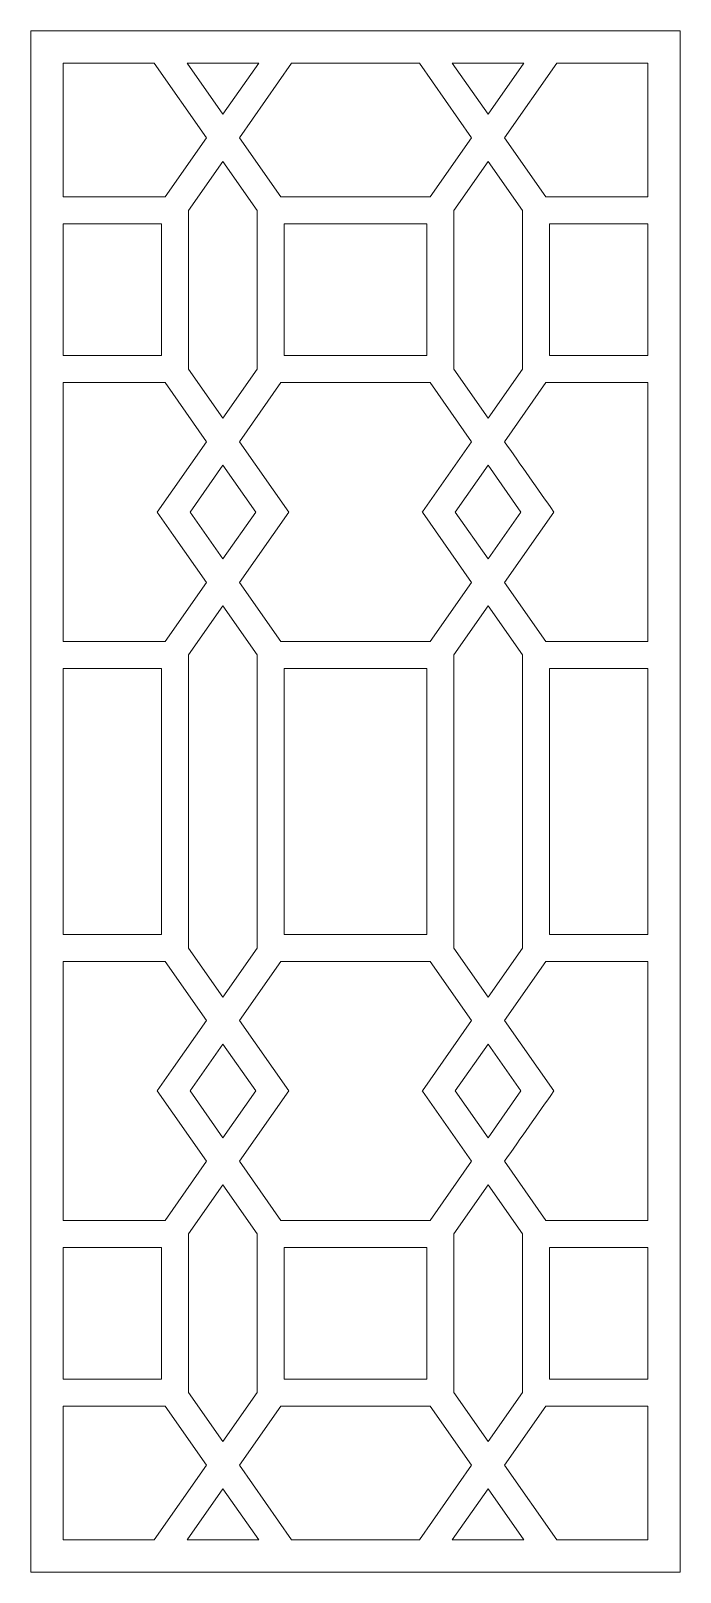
# Model space of a CAD drawing. Header units: centimetres. Extents: x -27.5 to -22.5, y -2.3 to 9.5.
import ezdxf

# ---------------------------------------------------------------- set-up
doc = ezdxf.new("R2010")
doc.units = ezdxf.units.CM
doc.header["$MEASUREMENT"] = 0
doc.layers.add('layer 1', color=7, linetype='Continuous')

msp = doc.modelspace()

# ---------------------------------------------------------------- linework, layer by layer
at = {"layer": 'layer 1', "color": 250, "lineweight": 9}
for points, knots in [([(-27.5, 9.5), (-27.5, 9.5), (-22.53001, 9.5), (-22.53001, 9.5), (-22.53001, 9.5), (-22.53001, 9.5), (-22.53001, -2.30376), (-22.53001, -2.30376), (-22.53001, -2.30376), (-22.53001, -2.30376), (-27.5, -2.30376), (-27.5, -2.30376), (-27.5, -2.30376), (-27.5, -2.30376), (-27.5, 9.5), (-27.5, 9.5)], [0, 0, 0, 0, 0.2, 0.2, 0.2, 0.2, 0.4, 0.4, 0.4, 0.4, 0.6, 0.6, 0.6, 0.6, 1, 1, 1, 1]), ([(-26.55553, 9.25151), (-26.55553, 9.25151), (-26.55553, 9.25151), (-26.55553, 9.25151), (-26.55553, 9.25151), (-26.55553, 9.25151), (-26.15577, 8.68058), (-26.15577, 8.68058), (-26.15577, 8.68058), (-26.15577, 8.68058), (-26.47257, 8.22813), (-26.47257, 8.22813), (-26.47257, 8.22813), (-26.47257, 8.22813), (-27.25151, 8.22813), (-27.25151, 8.22813), (-27.25151, 8.22813), (-27.25151, 8.22813), (-27.25151, 9.25151), (-27.25151, 9.25151), (-27.25151, 9.25151), (-27.25151, 9.25151), (-26.55553, 9.25151), (-26.55553, 9.25151)], [0, 0, 0, 0, 0.14285714, 0.14285714, 0.14285714, 0.14285714, 0.28571429, 0.28571429, 0.28571429, 0.28571429, 0.42857143, 0.42857143, 0.42857143, 0.42857143, 0.57142857, 0.57142857, 0.57142857, 0.57142857, 0.71428571, 0.71428571, 0.71428571, 0.71428571, 1, 1, 1, 1]), ([(-25.75602, 9.25151), (-25.75602, 9.25151), (-25.75602, 9.25151), (-25.75602, 9.25151), (-25.75602, 9.25151), (-25.75602, 9.25151), (-26.02961, 8.86076), (-26.02961, 8.86076), (-26.02961, 8.86076), (-26.02961, 8.86076), (-26.30321, 9.25151), (-26.30321, 9.25151), (-26.30321, 9.25151), (-26.30321, 9.25151), (-25.75602, 9.25151), (-25.75602, 9.25151)], [0, 0, 0, 0, 0.2, 0.2, 0.2, 0.2, 0.4, 0.4, 0.4, 0.4, 0.6, 0.6, 0.6, 0.6, 1, 1, 1, 1]), ([(-24.52629, 9.25151), (-24.52629, 9.25151), (-24.52629, 9.25151), (-24.52629, 9.25151), (-24.52629, 9.25151), (-24.52629, 9.25151), (-24.12653, 8.68058), (-24.12653, 8.68058), (-24.12653, 8.68058), (-24.12653, 8.68058), (-24.44336, 8.22813), (-24.44336, 8.22813), (-24.44336, 8.22813), (-24.44336, 8.22813), (-25.58665, 8.22813), (-25.58665, 8.22813), (-25.58665, 8.22813), (-25.58665, 8.22813), (-25.90345, 8.68058), (-25.90345, 8.68058), (-25.90345, 8.68058), (-25.90345, 8.68058), (-25.50369, 9.25151), (-25.50369, 9.25151), (-25.50369, 9.25151), (-25.50369, 9.25151), (-24.52629, 9.25151), (-24.52629, 9.25151)], [0, 0, 0, 0, 0.125, 0.125, 0.125, 0.125, 0.25, 0.25, 0.25, 0.25, 0.375, 0.375, 0.375, 0.375, 0.5, 0.5, 0.5, 0.5, 0.625, 0.625, 0.625, 0.625, 0.75, 0.75, 0.75, 0.75, 1, 1, 1, 1]), ([(-23.72678, 9.25151), (-23.72678, 9.25151), (-23.72678, 9.25151), (-23.72678, 9.25151), (-23.72678, 9.25151), (-23.72678, 9.25151), (-24.00037, 8.86076), (-24.00037, 8.86076), (-24.00037, 8.86076), (-24.00037, 8.86076), (-24.27397, 9.25151), (-24.27397, 9.25151), (-24.27397, 9.25151), (-24.27397, 9.25151), (-23.72678, 9.25151), (-23.72678, 9.25151)], [0, 0, 0, 0, 0.2, 0.2, 0.2, 0.2, 0.4, 0.4, 0.4, 0.4, 0.6, 0.6, 0.6, 0.6, 1, 1, 1, 1]), ([(-22.77847, 8.22813), (-22.77847, 8.22813), (-22.77847, 8.22813), (-22.77847, 8.22813), (-22.77847, 8.22813), (-22.77847, 8.22813), (-23.55741, 8.22813), (-23.55741, 8.22813), (-23.55741, 8.22813), (-23.55741, 8.22813), (-23.87424, 8.68058), (-23.87424, 8.68058), (-23.87424, 8.68058), (-23.87424, 8.68058), (-23.47448, 9.25151), (-23.47448, 9.25151), (-23.47448, 9.25151), (-23.47448, 9.25151), (-22.77847, 9.25151), (-22.77847, 9.25151), (-22.77847, 9.25151), (-22.77847, 9.25151), (-22.77847, 8.22813), (-22.77847, 8.22813)], [0, 0, 0, 0, 0.14285714, 0.14285714, 0.14285714, 0.14285714, 0.28571429, 0.28571429, 0.28571429, 0.28571429, 0.42857143, 0.42857143, 0.42857143, 0.42857143, 0.57142857, 0.57142857, 0.57142857, 0.57142857, 0.71428571, 0.71428571, 0.71428571, 0.71428571, 1, 1, 1, 1]), ([(-26.29264, 8.12478), (-26.29264, 8.12478), (-26.29264, 8.12478), (-26.29264, 8.12478), (-26.29264, 8.12478), (-26.29264, 8.12478), (-26.29264, 6.90956), (-26.29264, 6.90956), (-26.29264, 6.90956), (-26.29264, 6.90956), (-26.02961, 6.53369), (-26.02961, 6.53369), (-26.02961, 6.53369), (-26.02961, 6.53369), (-25.76659, 6.90956), (-25.76659, 6.90956), (-25.76659, 6.90956), (-25.76659, 6.90956), (-25.76659, 8.12478), (-25.76659, 8.12478), (-25.76659, 8.12478), (-25.76659, 8.12478), (-26.02961, 8.5004), (-26.02961, 8.5004), (-26.02961, 8.5004), (-26.02961, 8.5004), (-26.29264, 8.12478), (-26.29264, 8.12478)], [0, 0, 0, 0, 0.125, 0.125, 0.125, 0.125, 0.25, 0.25, 0.25, 0.25, 0.375, 0.375, 0.375, 0.375, 0.5, 0.5, 0.5, 0.5, 0.625, 0.625, 0.625, 0.625, 0.75, 0.75, 0.75, 0.75, 1, 1, 1, 1]), ([(-24.26343, 8.12478), (-24.26343, 8.12478), (-24.26343, 8.12478), (-24.26343, 8.12478), (-24.26343, 8.12478), (-24.26343, 8.12478), (-24.26343, 6.90956), (-24.26343, 6.90956), (-24.26343, 6.90956), (-24.26343, 6.90956), (-24.00037, 6.53369), (-24.00037, 6.53369), (-24.00037, 6.53369), (-24.00037, 6.53369), (-23.73738, 6.90956), (-23.73738, 6.90956), (-23.73738, 6.90956), (-23.73738, 6.90956), (-23.73738, 8.12478), (-23.73738, 8.12478), (-23.73738, 8.12478), (-23.73738, 8.12478), (-24.00037, 8.5004), (-24.00037, 8.5004), (-24.00037, 8.5004), (-24.00037, 8.5004), (-24.26343, 8.12478), (-24.26343, 8.12478)], [0, 0, 0, 0, 0.125, 0.125, 0.125, 0.125, 0.25, 0.25, 0.25, 0.25, 0.375, 0.375, 0.375, 0.375, 0.5, 0.5, 0.5, 0.5, 0.625, 0.625, 0.625, 0.625, 0.75, 0.75, 0.75, 0.75, 1, 1, 1, 1]), ([(-27.25151, 8.02144), (-27.25151, 8.02144), (-27.25151, 8.02144), (-27.25151, 8.02144), (-27.25151, 8.02144), (-27.25151, 8.02144), (-26.49931, 8.02144), (-26.49931, 8.02144), (-26.49931, 8.02144), (-26.49931, 8.02144), (-26.49931, 7.0129), (-26.49931, 7.0129), (-26.49931, 7.0129), (-26.49931, 7.0129), (-27.25151, 7.0129), (-27.25151, 7.0129), (-27.25151, 7.0129), (-27.25151, 7.0129), (-27.25151, 8.02144), (-27.25151, 8.02144)], [0, 0, 0, 0, 0.16666667, 0.16666667, 0.16666667, 0.16666667, 0.33333333, 0.33333333, 0.33333333, 0.33333333, 0.5, 0.5, 0.5, 0.5, 0.66666667, 0.66666667, 0.66666667, 0.66666667, 1, 1, 1, 1]), ([(-25.55988, 7.0129), (-25.55988, 7.0129), (-25.55988, 7.0129), (-25.55988, 7.0129), (-25.55988, 7.0129), (-25.55988, 7.0129), (-24.4701, 7.0129), (-24.4701, 7.0129), (-24.4701, 7.0129), (-24.4701, 7.0129), (-24.4701, 8.02144), (-24.4701, 8.02144), (-24.4701, 8.02144), (-24.4701, 8.02144), (-25.55988, 8.02144), (-25.55988, 8.02144), (-25.55988, 8.02144), (-25.55988, 8.02144), (-25.55988, 7.0129), (-25.55988, 7.0129)], [0, 0, 0, 0, 0.16666667, 0.16666667, 0.16666667, 0.16666667, 0.33333333, 0.33333333, 0.33333333, 0.33333333, 0.5, 0.5, 0.5, 0.5, 0.66666667, 0.66666667, 0.66666667, 0.66666667, 1, 1, 1, 1]), ([(-22.77847, 7.0129), (-22.77847, 7.0129), (-22.77847, 7.0129), (-22.77847, 7.0129), (-22.77847, 7.0129), (-22.77847, 7.0129), (-23.53067, 7.0129), (-23.53067, 7.0129), (-23.53067, 7.0129), (-23.53067, 7.0129), (-23.53067, 8.02144), (-23.53067, 8.02144), (-23.53067, 8.02144), (-23.53067, 8.02144), (-22.77847, 8.02144), (-22.77847, 8.02144), (-22.77847, 8.02144), (-22.77847, 8.02144), (-22.77847, 7.0129), (-22.77847, 7.0129)], [0, 0, 0, 0, 0.16666667, 0.16666667, 0.16666667, 0.16666667, 0.33333333, 0.33333333, 0.33333333, 0.33333333, 0.5, 0.5, 0.5, 0.5, 0.66666667, 0.66666667, 0.66666667, 0.66666667, 1, 1, 1, 1]), ([(-27.25151, 6.80621), (-27.25151, 6.80621), (-27.25151, 6.80621), (-27.25151, 6.80621), (-27.25151, 6.80621), (-27.25151, 6.80621), (-26.4726, 6.80621), (-26.4726, 6.80621), (-26.4726, 6.80621), (-26.4726, 6.80621), (-26.15577, 6.35351), (-26.15577, 6.35351), (-26.15577, 6.35351), (-26.15577, 6.35351), (-26.53305, 5.8147), (-26.53305, 5.8147), (-26.53305, 5.8147), (-26.53305, 5.8147), (-26.40692, 5.63452), (-26.40692, 5.63452), (-26.40692, 5.63452), (-26.40692, 5.63452), (-26.15577, 5.27586), (-26.15577, 5.27586), (-26.15577, 5.27586), (-26.15577, 5.27586), (-26.47273, 4.82318), (-26.47273, 4.82318), (-26.47273, 4.82318), (-26.47273, 4.82318), (-27.25151, 4.82318), (-27.25151, 4.82318), (-27.25151, 4.82318), (-27.25151, 4.82318), (-27.25151, 6.80621), (-27.25151, 6.80621)], [0, 0, 0, 0, 0.1, 0.1, 0.1, 0.1, 0.2, 0.2, 0.2, 0.2, 0.3, 0.3, 0.3, 0.3, 0.4, 0.4, 0.4, 0.4, 0.5, 0.5, 0.5, 0.5, 0.6, 0.6, 0.6, 0.6, 0.7, 0.7, 0.7, 0.7, 0.8, 0.8, 0.8, 0.8, 1, 1, 1, 1]), ([(-24.4434, 6.80621), (-24.4434, 6.80621), (-24.4434, 6.80621), (-24.4434, 6.80621), (-24.4434, 6.80621), (-24.4434, 6.80621), (-25.58658, 6.80621), (-25.58658, 6.80621), (-25.58658, 6.80621), (-25.58658, 6.80621), (-25.90345, 6.35353), (-25.90345, 6.35353), (-25.90345, 6.35353), (-25.90345, 6.35353), (-25.52617, 5.8147), (-25.52617, 5.8147), (-25.52617, 5.8147), (-25.52617, 5.8147), (-25.90345, 5.27586), (-25.90345, 5.27586), (-25.90345, 5.27586), (-25.90345, 5.27586), (-25.58646, 4.82318), (-25.58646, 4.82318), (-25.58646, 4.82318), (-25.58646, 4.82318), (-24.44353, 4.82318), (-24.44353, 4.82318), (-24.44353, 4.82318), (-24.44353, 4.82318), (-24.12653, 5.27586), (-24.12653, 5.27586), (-24.12653, 5.27586), (-24.12653, 5.27586), (-24.50326, 5.81381), (-24.50326, 5.81381), (-24.50326, 5.81381), (-24.50326, 5.81381), (-24.50385, 5.8147), (-24.50385, 5.8147), (-24.50385, 5.8147), (-24.50385, 5.8147), (-24.50332, 5.81547), (-24.50332, 5.81547), (-24.50332, 5.81547), (-24.50332, 5.81547), (-24.12653, 6.35353), (-24.12653, 6.35353), (-24.12653, 6.35353), (-24.12653, 6.35353), (-24.4434, 6.80621), (-24.4434, 6.80621)], [0, 0, 0, 0, 0.07142857, 0.07142857, 0.07142857, 0.07142857, 0.14285714, 0.14285714, 0.14285714, 0.14285714, 0.21428571, 0.21428571, 0.21428571, 0.21428571, 0.28571429, 0.28571429, 0.28571429, 0.28571429, 0.35714286, 0.35714286, 0.35714286, 0.35714286, 0.42857143, 0.42857143, 0.42857143, 0.42857143, 0.5, 0.5, 0.5, 0.5, 0.57142857, 0.57142857, 0.57142857, 0.57142857, 0.64285714, 0.64285714, 0.64285714, 0.64285714, 0.71428571, 0.71428571, 0.71428571, 0.71428571, 0.78571429, 0.78571429, 0.78571429, 0.78571429, 0.85714286, 0.85714286, 0.85714286, 0.85714286, 1, 1, 1, 1]), ([(-22.77847, 4.82318), (-22.77847, 4.82318), (-22.77847, 4.82318), (-22.77847, 4.82318), (-22.77847, 4.82318), (-22.77847, 4.82318), (-23.55725, 4.82318), (-23.55725, 4.82318), (-23.55725, 4.82318), (-23.55725, 4.82318), (-23.87424, 5.27586), (-23.87424, 5.27586), (-23.87424, 5.27586), (-23.87424, 5.27586), (-23.49694, 5.8147), (-23.49694, 5.8147), (-23.49694, 5.8147), (-23.6227, 5.99431), (-23.74847, 6.17392), (-23.87424, 6.35353), (-23.87424, 6.35353), (-23.87424, 6.35353), (-23.55738, 6.80621), (-23.55738, 6.80621), (-23.55738, 6.80621), (-23.55738, 6.80621), (-22.77847, 6.80621), (-22.77847, 6.80621), (-22.77847, 6.80621), (-22.77847, 6.80621), (-22.77847, 4.82318), (-22.77847, 4.82318)], [0, 0, 0, 0, 0.11111111, 0.11111111, 0.11111111, 0.11111111, 0.22222222, 0.22222222, 0.22222222, 0.22222222, 0.33333333, 0.33333333, 0.33333333, 0.33333333, 0.44444444, 0.44444444, 0.44444444, 0.44444444, 0.55555556, 0.55555556, 0.55555556, 0.55555556, 0.66666667, 0.66666667, 0.66666667, 0.66666667, 0.77777778, 0.77777778, 0.77777778, 0.77777778, 1, 1, 1, 1]), ([(-26.02961, 5.45604), (-26.02961, 5.45604), (-26.02961, 5.45604), (-26.02961, 5.45604), (-26.02961, 5.45604), (-26.02961, 5.45604), (-26.28073, 5.8147), (-26.28073, 5.8147), (-26.28073, 5.8147), (-26.28073, 5.8147), (-26.02961, 6.17333), (-26.02961, 6.17333), (-26.02961, 6.17333), (-26.02961, 6.17333), (-25.77849, 5.8147), (-25.77849, 5.8147), (-25.77849, 5.8147), (-25.77849, 5.8147), (-26.02961, 5.45604), (-26.02961, 5.45604)], [0, 0, 0, 0, 0.16666667, 0.16666667, 0.16666667, 0.16666667, 0.33333333, 0.33333333, 0.33333333, 0.33333333, 0.5, 0.5, 0.5, 0.5, 0.66666667, 0.66666667, 0.66666667, 0.66666667, 1, 1, 1, 1]), ([(-23.74926, 5.8147), (-23.74926, 5.8147), (-23.74926, 5.8147), (-23.74926, 5.8147), (-23.74926, 5.8147), (-23.74926, 5.8147), (-24.00037, 6.17334), (-24.00037, 6.17334), (-24.00037, 6.17334), (-24.00037, 6.17334), (-24.25152, 5.8147), (-24.25152, 5.8147), (-24.25152, 5.8147), (-24.25152, 5.8147), (-24.00037, 5.45604), (-24.00037, 5.45604), (-24.00037, 5.45604), (-24.00037, 5.45604), (-23.74926, 5.8147), (-23.74926, 5.8147)], [0, 0, 0, 0, 0.16666667, 0.16666667, 0.16666667, 0.16666667, 0.33333333, 0.33333333, 0.33333333, 0.33333333, 0.5, 0.5, 0.5, 0.5, 0.66666667, 0.66666667, 0.66666667, 0.66666667, 1, 1, 1, 1]), ([(-25.76659, 2.4762), (-25.76659, 2.4762), (-25.76659, 2.4762), (-25.76659, 2.4762), (-25.76659, 2.4762), (-25.76659, 2.4762), (-26.02961, 2.10056), (-26.02961, 2.10056), (-26.02961, 2.10056), (-26.02961, 2.10056), (-26.29264, 2.4762), (-26.29264, 2.4762), (-26.29264, 2.4762), (-26.29264, 3.22414), (-26.29264, 3.9721), (-26.29264, 4.72006), (-26.29264, 4.72006), (-26.29264, 4.72006), (-26.02961, 5.09568), (-26.02961, 5.09568), (-26.02961, 5.09568), (-26.02961, 5.09568), (-25.76659, 4.72006), (-25.76659, 4.72006), (-25.76659, 4.72006), (-25.76659, 3.97212), (-25.76659, 3.22414), (-25.76659, 2.4762)], [0, 0, 0, 0, 0.125, 0.125, 0.125, 0.125, 0.25, 0.25, 0.25, 0.25, 0.375, 0.375, 0.375, 0.375, 0.5, 0.5, 0.5, 0.5, 0.625, 0.625, 0.625, 0.625, 0.75, 0.75, 0.75, 0.75, 1, 1, 1, 1]), ([(-23.73738, 2.4762), (-23.73738, 2.4762), (-23.73738, 2.4762), (-23.73738, 2.4762), (-23.73738, 2.4762), (-23.73738, 2.4762), (-24.00037, 2.10056), (-24.00037, 2.10056), (-24.00037, 2.10056), (-24.00037, 2.10056), (-24.26343, 2.4762), (-24.26343, 2.4762), (-24.26343, 2.4762), (-24.26343, 3.22414), (-24.26343, 3.9721), (-24.26343, 4.72006), (-24.26343, 4.72006), (-24.26343, 4.72006), (-24.00037, 5.09568), (-24.00037, 5.09568), (-24.00037, 5.09568), (-24.00037, 5.09568), (-23.73738, 4.72006), (-23.73738, 4.72006), (-23.73738, 4.72006), (-23.73738, 3.9721), (-23.73738, 3.22414), (-23.73738, 2.4762)], [0, 0, 0, 0, 0.125, 0.125, 0.125, 0.125, 0.25, 0.25, 0.25, 0.25, 0.375, 0.375, 0.375, 0.375, 0.5, 0.5, 0.5, 0.5, 0.625, 0.625, 0.625, 0.625, 0.75, 0.75, 0.75, 0.75, 1, 1, 1, 1]), ([(-27.25151, 4.61649), (-27.25151, 4.61649), (-27.25151, 4.61649), (-27.25151, 4.61649), (-27.25151, 4.61649), (-27.25151, 4.61649), (-26.49931, 4.61649), (-26.49931, 4.61649), (-26.49931, 4.61649), (-26.49931, 3.93759), (-26.49931, 3.25867), (-26.49931, 2.57976), (-26.49931, 2.57976), (-26.49931, 2.57976), (-27.25151, 2.57976), (-27.25151, 2.57976), (-27.25151, 2.57976), (-27.25151, 2.57976), (-27.25151, 4.61649), (-27.25151, 4.61649)], [0, 0, 0, 0, 0.16666667, 0.16666667, 0.16666667, 0.16666667, 0.33333333, 0.33333333, 0.33333333, 0.33333333, 0.5, 0.5, 0.5, 0.5, 0.66666667, 0.66666667, 0.66666667, 0.66666667, 1, 1, 1, 1]), ([(-24.4701, 2.57976), (-24.4701, 2.57976), (-24.4701, 2.57976), (-24.4701, 2.57976), (-24.4701, 2.57976), (-24.4701, 2.57976), (-25.55988, 2.57976), (-25.55988, 2.57976), (-25.55988, 2.57976), (-25.55988, 3.25867), (-25.55988, 3.93759), (-25.55988, 4.61649), (-25.55988, 4.61649), (-25.55988, 4.61649), (-24.4701, 4.61649), (-24.4701, 4.61649), (-24.4701, 4.61649), (-24.4701, 3.93759), (-24.4701, 3.25867), (-24.4701, 2.57976)], [0, 0, 0, 0, 0.16666667, 0.16666667, 0.16666667, 0.16666667, 0.33333333, 0.33333333, 0.33333333, 0.33333333, 0.5, 0.5, 0.5, 0.5, 0.66666667, 0.66666667, 0.66666667, 0.66666667, 1, 1, 1, 1]), ([(-22.77847, 2.57976), (-22.77847, 2.57976), (-22.77847, 2.57976), (-22.77847, 2.57976), (-22.77847, 2.57976), (-22.77847, 2.57976), (-23.53067, 2.57976), (-23.53067, 2.57976), (-23.53067, 2.57976), (-23.53067, 3.25867), (-23.53067, 3.93759), (-23.53067, 4.61649), (-23.53067, 4.61649), (-23.53067, 4.61649), (-22.77847, 4.61649), (-22.77847, 4.61649), (-22.77847, 4.61649), (-22.77847, 4.61649), (-22.77847, 2.57976), (-22.77847, 2.57976)], [0, 0, 0, 0, 0.16666667, 0.16666667, 0.16666667, 0.16666667, 0.33333333, 0.33333333, 0.33333333, 0.33333333, 0.5, 0.5, 0.5, 0.5, 0.66666667, 0.66666667, 0.66666667, 0.66666667, 1, 1, 1, 1]), ([(-27.25151, 2.37307), (-27.25151, 2.37307), (-27.25151, 2.37307), (-27.25151, 2.37307), (-27.25151, 2.37307), (-27.25151, 2.37307), (-26.47273, 2.37307), (-26.47273, 2.37307), (-26.47273, 2.37307), (-26.47273, 2.37307), (-26.15577, 1.9204), (-26.15577, 1.9204), (-26.15577, 1.9204), (-26.15577, 1.9204), (-26.40692, 1.56174), (-26.40692, 1.56174), (-26.40692, 1.56174), (-26.40692, 1.56174), (-26.53305, 1.38156), (-26.53305, 1.38156), (-26.53305, 1.38156), (-26.53305, 1.38156), (-26.15577, 0.84272), (-26.15577, 0.84272), (-26.15577, 0.84272), (-26.15577, 0.84272), (-26.4726, 0.39005), (-26.4726, 0.39005), (-26.4726, 0.39005), (-26.4726, 0.39005), (-27.25151, 0.39005), (-27.25151, 0.39005), (-27.25151, 0.39005), (-27.25151, 0.39005), (-27.25151, 2.37307), (-27.25151, 2.37307)], [0, 0, 0, 0, 0.1, 0.1, 0.1, 0.1, 0.2, 0.2, 0.2, 0.2, 0.3, 0.3, 0.3, 0.3, 0.4, 0.4, 0.4, 0.4, 0.5, 0.5, 0.5, 0.5, 0.6, 0.6, 0.6, 0.6, 0.7, 0.7, 0.7, 0.7, 0.8, 0.8, 0.8, 0.8, 1, 1, 1, 1]), ([(-24.4434, 0.39005), (-24.4434, 0.39005), (-24.4434, 0.39005), (-24.4434, 0.39005), (-24.4434, 0.39005), (-24.4434, 0.39005), (-25.58658, 0.39005), (-25.58658, 0.39005), (-25.58658, 0.39005), (-25.58658, 0.39005), (-25.90345, 0.84272), (-25.90345, 0.84272), (-25.90345, 0.84272), (-25.90345, 0.84272), (-25.52617, 1.38156), (-25.52617, 1.38156), (-25.52617, 1.38156), (-25.52617, 1.38156), (-25.90345, 1.9204), (-25.90345, 1.9204), (-25.90345, 1.9204), (-25.90345, 1.9204), (-25.58646, 2.37307), (-25.58646, 2.37307), (-25.58646, 2.37307), (-25.58646, 2.37307), (-24.44353, 2.37307), (-24.44353, 2.37307), (-24.44353, 2.37307), (-24.44353, 2.37307), (-24.12653, 1.92038), (-24.12653, 1.92038), (-24.12653, 1.92038), (-24.12653, 1.92038), (-24.50326, 1.38242), (-24.50326, 1.38242), (-24.50326, 1.38242), (-24.50326, 1.38242), (-24.50385, 1.38156), (-24.50385, 1.38156), (-24.50385, 1.38156), (-24.50385, 1.38156), (-24.50332, 1.38079), (-24.50332, 1.38079), (-24.50332, 1.38079), (-24.50332, 1.38079), (-24.12653, 0.84272), (-24.12653, 0.84272), (-24.12653, 0.84272), (-24.12653, 0.84272), (-24.4434, 0.39005), (-24.4434, 0.39005)], [0, 0, 0, 0, 0.07142857, 0.07142857, 0.07142857, 0.07142857, 0.14285714, 0.14285714, 0.14285714, 0.14285714, 0.21428571, 0.21428571, 0.21428571, 0.21428571, 0.28571429, 0.28571429, 0.28571429, 0.28571429, 0.35714286, 0.35714286, 0.35714286, 0.35714286, 0.42857143, 0.42857143, 0.42857143, 0.42857143, 0.5, 0.5, 0.5, 0.5, 0.57142857, 0.57142857, 0.57142857, 0.57142857, 0.64285714, 0.64285714, 0.64285714, 0.64285714, 0.71428571, 0.71428571, 0.71428571, 0.71428571, 0.78571429, 0.78571429, 0.78571429, 0.78571429, 0.85714286, 0.85714286, 0.85714286, 0.85714286, 1, 1, 1, 1]), ([(-22.77847, 0.39005), (-22.77847, 0.39005), (-22.77847, 0.39005), (-22.77847, 0.39005), (-22.77847, 0.39005), (-22.77847, 0.39005), (-23.55738, 0.39005), (-23.55738, 0.39005), (-23.55738, 0.39005), (-23.55738, 0.39005), (-23.87424, 0.84272), (-23.87424, 0.84272), (-23.87424, 0.84272), (-23.74847, 1.02233), (-23.6227, 1.20194), (-23.49694, 1.38156), (-23.49694, 1.38156), (-23.49694, 1.38156), (-23.87424, 1.92038), (-23.87424, 1.92038), (-23.87424, 1.92038), (-23.87424, 1.92038), (-23.55725, 2.37307), (-23.55725, 2.37307), (-23.55725, 2.37307), (-23.55725, 2.37307), (-22.77847, 2.37307), (-22.77847, 2.37307), (-22.77847, 2.37307), (-22.77847, 2.37307), (-22.77847, 0.39005), (-22.77847, 0.39005)], [0, 0, 0, 0, 0.11111111, 0.11111111, 0.11111111, 0.11111111, 0.22222222, 0.22222222, 0.22222222, 0.22222222, 0.33333333, 0.33333333, 0.33333333, 0.33333333, 0.44444444, 0.44444444, 0.44444444, 0.44444444, 0.55555556, 0.55555556, 0.55555556, 0.55555556, 0.66666667, 0.66666667, 0.66666667, 0.66666667, 0.77777778, 0.77777778, 0.77777778, 0.77777778, 1, 1, 1, 1]), ([(-26.02961, 1.74022), (-26.02961, 1.74022), (-26.02961, 1.74022), (-26.02961, 1.74022), (-26.02961, 1.74022), (-26.02961, 1.74022), (-26.28073, 1.38156), (-26.28073, 1.38156), (-26.28073, 1.38156), (-26.28073, 1.38156), (-26.02961, 1.0229), (-26.02961, 1.0229), (-26.02961, 1.0229), (-26.02961, 1.0229), (-25.77849, 1.38156), (-25.77849, 1.38156), (-25.77849, 1.38156), (-25.77849, 1.38156), (-26.02961, 1.74022), (-26.02961, 1.74022)], [0, 0, 0, 0, 0.16666667, 0.16666667, 0.16666667, 0.16666667, 0.33333333, 0.33333333, 0.33333333, 0.33333333, 0.5, 0.5, 0.5, 0.5, 0.66666667, 0.66666667, 0.66666667, 0.66666667, 1, 1, 1, 1]), ([(-23.74926, 1.38156), (-23.74926, 1.38156), (-23.74926, 1.38156), (-23.74926, 1.38156), (-23.74926, 1.38156), (-23.74926, 1.38156), (-24.00037, 1.0229), (-24.00037, 1.0229), (-24.00037, 1.0229), (-24.00037, 1.0229), (-24.25152, 1.38156), (-24.25152, 1.38156), (-24.25152, 1.38156), (-24.25152, 1.38156), (-24.00037, 1.7402), (-24.00037, 1.7402), (-24.00037, 1.7402), (-24.00037, 1.7402), (-23.74926, 1.38156), (-23.74926, 1.38156)], [0, 0, 0, 0, 0.16666667, 0.16666667, 0.16666667, 0.16666667, 0.33333333, 0.33333333, 0.33333333, 0.33333333, 0.5, 0.5, 0.5, 0.5, 0.66666667, 0.66666667, 0.66666667, 0.66666667, 1, 1, 1, 1]), ([(-26.29264, -0.92854), (-26.29264, -0.92854), (-26.29264, -0.92854), (-26.29264, -0.92854), (-26.29264, -0.92854), (-26.29264, -0.92854), (-26.29264, 0.28669), (-26.29264, 0.28669), (-26.29264, 0.28669), (-26.29264, 0.28669), (-26.02961, 0.66255), (-26.02961, 0.66255), (-26.02961, 0.66255), (-26.02961, 0.66255), (-25.76659, 0.28669), (-25.76659, 0.28669), (-25.76659, 0.28669), (-25.76659, 0.28669), (-25.76659, -0.92854), (-25.76659, -0.92854), (-25.76659, -0.92854), (-25.76659, -0.92854), (-26.02961, -1.30416), (-26.02961, -1.30416), (-26.02961, -1.30416), (-26.02961, -1.30416), (-26.29264, -0.92854), (-26.29264, -0.92854)], [0, 0, 0, 0, 0.125, 0.125, 0.125, 0.125, 0.25, 0.25, 0.25, 0.25, 0.375, 0.375, 0.375, 0.375, 0.5, 0.5, 0.5, 0.5, 0.625, 0.625, 0.625, 0.625, 0.75, 0.75, 0.75, 0.75, 1, 1, 1, 1]), ([(-24.26343, -0.92854), (-24.26343, -0.92854), (-24.26343, -0.92854), (-24.26343, -0.92854), (-24.26343, -0.92854), (-24.26343, -0.92854), (-24.26343, 0.28669), (-24.26343, 0.28669), (-24.26343, 0.28669), (-24.26343, 0.28669), (-24.00037, 0.66255), (-24.00037, 0.66255), (-24.00037, 0.66255), (-24.00037, 0.66255), (-23.73738, 0.28669), (-23.73738, 0.28669), (-23.73738, 0.28669), (-23.73738, 0.28669), (-23.73738, -0.92854), (-23.73738, -0.92854), (-23.73738, -0.92854), (-23.73738, -0.92854), (-24.00037, -1.30416), (-24.00037, -1.30416), (-24.00037, -1.30416), (-24.00037, -1.30416), (-24.26343, -0.92854), (-24.26343, -0.92854)], [0, 0, 0, 0, 0.125, 0.125, 0.125, 0.125, 0.25, 0.25, 0.25, 0.25, 0.375, 0.375, 0.375, 0.375, 0.5, 0.5, 0.5, 0.5, 0.625, 0.625, 0.625, 0.625, 0.75, 0.75, 0.75, 0.75, 1, 1, 1, 1]), ([(-27.25151, 0.18335), (-27.25151, 0.18335), (-27.25151, 0.18335), (-27.25151, 0.18335), (-27.25151, 0.18335), (-27.25151, 0.18335), (-26.49931, 0.18335), (-26.49931, 0.18335), (-26.49931, 0.18335), (-26.49931, 0.18335), (-26.49931, -0.82519), (-26.49931, -0.82519), (-26.49931, -0.82519), (-26.49931, -0.82519), (-27.25151, -0.82519), (-27.25151, -0.82519), (-27.25151, -0.82519), (-27.25151, -0.82519), (-27.25151, 0.18335), (-27.25151, 0.18335)], [0, 0, 0, 0, 0.16666667, 0.16666667, 0.16666667, 0.16666667, 0.33333333, 0.33333333, 0.33333333, 0.33333333, 0.5, 0.5, 0.5, 0.5, 0.66666667, 0.66666667, 0.66666667, 0.66666667, 1, 1, 1, 1]), ([(-25.55988, 0.18335), (-25.55988, 0.18335), (-25.55988, 0.18335), (-25.55988, 0.18335), (-25.55988, 0.18335), (-25.55988, 0.18335), (-24.4701, 0.18335), (-24.4701, 0.18335), (-24.4701, 0.18335), (-24.4701, 0.18335), (-24.4701, -0.82519), (-24.4701, -0.82519), (-24.4701, -0.82519), (-24.4701, -0.82519), (-25.55988, -0.82519), (-25.55988, -0.82519), (-25.55988, -0.82519), (-25.55988, -0.82519), (-25.55988, 0.18335), (-25.55988, 0.18335)], [0, 0, 0, 0, 0.16666667, 0.16666667, 0.16666667, 0.16666667, 0.33333333, 0.33333333, 0.33333333, 0.33333333, 0.5, 0.5, 0.5, 0.5, 0.66666667, 0.66666667, 0.66666667, 0.66666667, 1, 1, 1, 1]), ([(-22.77847, -0.82519), (-22.77847, -0.82519), (-22.77847, -0.82519), (-22.77847, -0.82519), (-22.77847, -0.82519), (-22.77847, -0.82519), (-23.53067, -0.82519), (-23.53067, -0.82519), (-23.53067, -0.82519), (-23.53067, -0.82519), (-23.53067, 0.18335), (-23.53067, 0.18335), (-23.53067, 0.18335), (-23.53067, 0.18335), (-22.77847, 0.18335), (-22.77847, 0.18335), (-22.77847, 0.18335), (-22.77847, 0.18335), (-22.77847, -0.82519), (-22.77847, -0.82519)], [0, 0, 0, 0, 0.16666667, 0.16666667, 0.16666667, 0.16666667, 0.33333333, 0.33333333, 0.33333333, 0.33333333, 0.5, 0.5, 0.5, 0.5, 0.66666667, 0.66666667, 0.66666667, 0.66666667, 1, 1, 1, 1]), ([(-27.25151, -1.03188), (-27.25151, -1.03188), (-27.25151, -1.03188), (-27.25151, -1.03188), (-27.25151, -1.03188), (-27.25151, -1.03188), (-26.47257, -1.03188), (-26.47257, -1.03188), (-26.47257, -1.03188), (-26.47257, -1.03188), (-26.15577, -1.48434), (-26.15577, -1.48434), (-26.15577, -1.48434), (-26.15577, -1.48434), (-26.55553, -2.05525), (-26.55553, -2.05525), (-26.55553, -2.05525), (-26.55553, -2.05525), (-27.25151, -2.05525), (-27.25151, -2.05525), (-27.25151, -2.05525), (-27.25151, -2.05525), (-27.25151, -1.03188), (-27.25151, -1.03188)], [0, 0, 0, 0, 0.14285714, 0.14285714, 0.14285714, 0.14285714, 0.28571429, 0.28571429, 0.28571429, 0.28571429, 0.42857143, 0.42857143, 0.42857143, 0.42857143, 0.57142857, 0.57142857, 0.57142857, 0.57142857, 0.71428571, 0.71428571, 0.71428571, 0.71428571, 1, 1, 1, 1]), ([(-25.58665, -1.03188), (-25.58665, -1.03188), (-25.58665, -1.03188), (-25.58665, -1.03188), (-25.58665, -1.03188), (-25.58665, -1.03188), (-24.44336, -1.03188), (-24.44336, -1.03188), (-24.44336, -1.03188), (-24.44336, -1.03188), (-24.12653, -1.48434), (-24.12653, -1.48434), (-24.12653, -1.48434), (-24.12653, -1.48434), (-24.52629, -2.05525), (-24.52629, -2.05525), (-24.52629, -2.05525), (-24.52629, -2.05525), (-25.50369, -2.05525), (-25.50369, -2.05525), (-25.50369, -2.05525), (-25.50369, -2.05525), (-25.90345, -1.48434), (-25.90345, -1.48434), (-25.90345, -1.48434), (-25.90345, -1.48434), (-25.58665, -1.03188), (-25.58665, -1.03188)], [0, 0, 0, 0, 0.125, 0.125, 0.125, 0.125, 0.25, 0.25, 0.25, 0.25, 0.375, 0.375, 0.375, 0.375, 0.5, 0.5, 0.5, 0.5, 0.625, 0.625, 0.625, 0.625, 0.75, 0.75, 0.75, 0.75, 1, 1, 1, 1]), ([(-23.47441, -2.05525), (-23.47441, -2.05525), (-23.47441, -2.05525), (-23.47441, -2.05525), (-23.47441, -2.05525), (-23.47441, -2.05525), (-23.87424, -1.48434), (-23.87424, -1.48434), (-23.87424, -1.48434), (-23.87424, -1.48434), (-23.55741, -1.03188), (-23.55741, -1.03188), (-23.55741, -1.03188), (-23.55741, -1.03188), (-22.77847, -1.03188), (-22.77847, -1.03188), (-22.77847, -1.03188), (-22.77847, -1.03188), (-22.77847, -2.05525), (-22.77847, -2.05525), (-22.77847, -2.05525), (-22.77847, -2.05525), (-23.47441, -2.05525), (-23.47441, -2.05525)], [0, 0, 0, 0, 0.14285714, 0.14285714, 0.14285714, 0.14285714, 0.28571429, 0.28571429, 0.28571429, 0.28571429, 0.42857143, 0.42857143, 0.42857143, 0.42857143, 0.57142857, 0.57142857, 0.57142857, 0.57142857, 0.71428571, 0.71428571, 0.71428571, 0.71428571, 1, 1, 1, 1]), ([(-26.30321, -2.05525), (-26.30321, -2.05525), (-26.30321, -2.05525), (-26.30321, -2.05525), (-26.30321, -2.05525), (-26.30321, -2.05525), (-26.02961, -1.66452), (-26.02961, -1.66452), (-26.02961, -1.66452), (-26.02961, -1.66452), (-25.75602, -2.05525), (-25.75602, -2.05525), (-25.75602, -2.05525), (-25.75602, -2.05525), (-26.30321, -2.05525), (-26.30321, -2.05525)], [0, 0, 0, 0, 0.2, 0.2, 0.2, 0.2, 0.4, 0.4, 0.4, 0.4, 0.6, 0.6, 0.6, 0.6, 1, 1, 1, 1]), ([(-24.27397, -2.05525), (-24.27397, -2.05525), (-24.27397, -2.05525), (-24.27397, -2.05525), (-24.27397, -2.05525), (-24.27397, -2.05525), (-24.00037, -1.66452), (-24.00037, -1.66452), (-24.00037, -1.66452), (-24.00037, -1.66452), (-23.72678, -2.05525), (-23.72678, -2.05525), (-23.72678, -2.05525), (-23.72678, -2.05525), (-24.27397, -2.05525), (-24.27397, -2.05525)], [0, 0, 0, 0, 0.2, 0.2, 0.2, 0.2, 0.4, 0.4, 0.4, 0.4, 0.6, 0.6, 0.6, 0.6, 1, 1, 1, 1])]:
    msp.add_open_spline(points, degree=3, knots=knots, dxfattribs=at)

doc.saveas('drawing.dxf')
